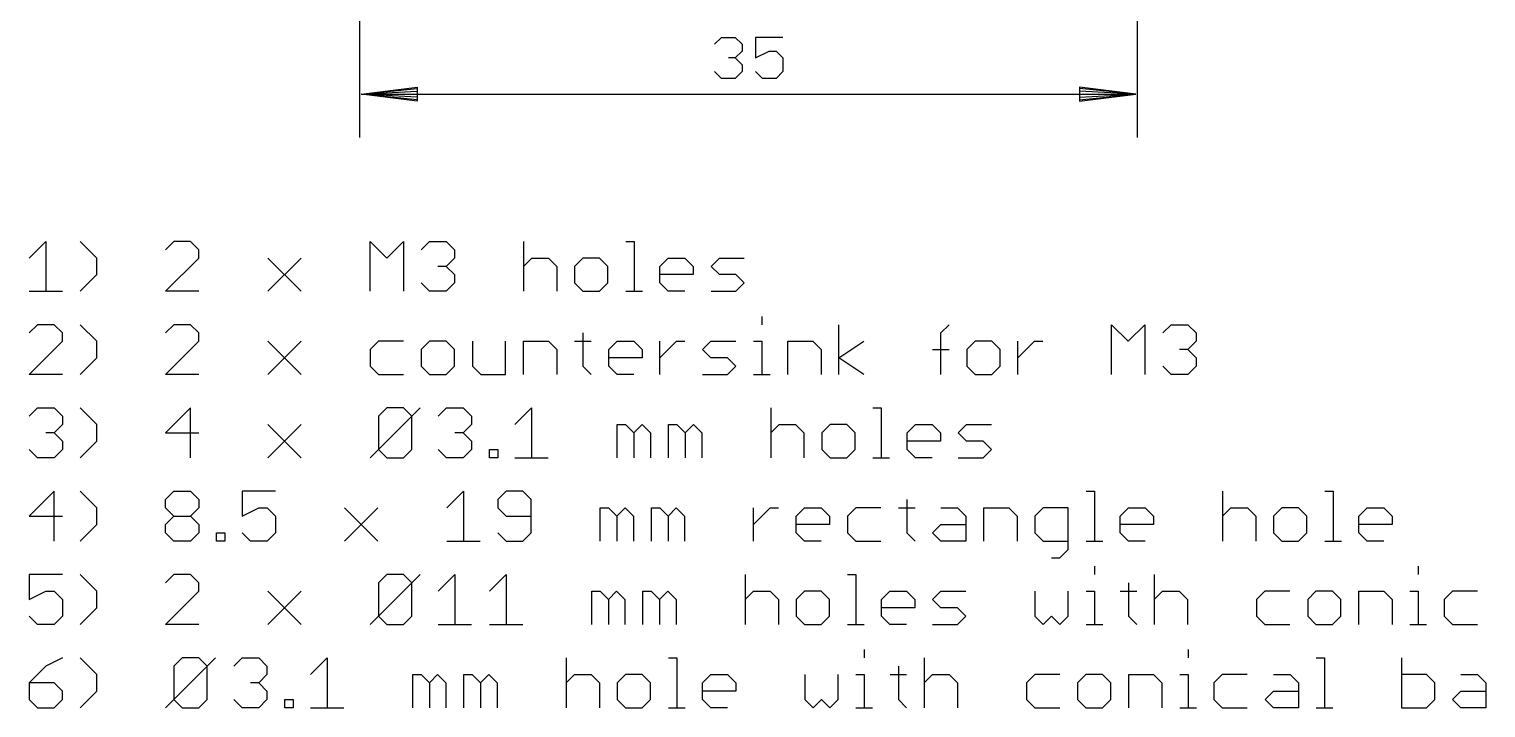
# Model space of a CAD drawing. Extents: x -17 to 135, y -36 to 126.
# Drawn here: x -14.9 to 50.7, y -36.1 to -5.6 of the extents above; entities that cross this region are included whole.
import ezdxf

# ---------------------------------------------------------------- set-up
doc = ezdxf.new("R2010")
doc.units = 0
doc.header["$MEASUREMENT"] = 0
doc.layers.add('114', color=253, linetype='CONTINUOUS', true_color=0xadadad)
doc.layers.add('47', color=140, linetype='CONTINUOUS', true_color=0x00bfff)

msp = doc.modelspace()

# ---------------------------------------------------------------- linework, layer by layer
at = {"layer": '114'}
for p, q in [((-14.873, -15.8744), (-14.1237, -15.1251)), ((-14.1237, -15.1251), (-14.1237, -17.373)), ((-11.8217, -15.8744), (-12.571, -15.1251)), ((-8.3598, -15.1251), (-8.7344, -15.4997)), ((-7.6105, -15.1251), (-8.3598, -15.1251)), ((-7.2358, -15.4997), (-7.6105, -15.1251)), ((-7.2358, -15.8744), (-7.2358, -15.4997)), ((0.4734, -17.373), (0.4734, -15.1251)), ((0.4734, -15.1251), (1.2227, -15.8744)), ((1.2227, -15.8744), (1.9721, -15.1251)), ((1.9721, -15.1251), (1.9721, -17.373)), ((2.7754, -15.4997), (3.1501, -15.1251)), ((3.1501, -15.1251), (3.8994, -15.1251)), ((3.8994, -15.1251), (4.274, -15.4997)), ((4.274, -15.4997), (4.274, -15.8744)), ((7.3793, -15.1251), (7.3793, -17.373)), ((11.9833, -15.1251), (12.3579, -15.1251)), ((12.3579, -15.1251), (12.3579, -17.373)), ((-11.8217, -16.6237), (-11.8217, -15.8744)), ((-8.7344, -17.373), (-7.2358, -15.8744)), ((-4.1305, -15.8744), (-2.6319, -17.373)), ((-4.1305, -17.373), (-2.6319, -15.8744)), ((3.8994, -16.249), (3.5247, -16.249)), ((4.274, -15.8744), (3.8994, -16.249)), ((3.8994, -16.249), (4.274, -16.6237)), ((7.3793, -16.249), (7.754, -15.8744)), ((7.754, -15.8744), (8.5033, -15.8744)), ((8.5033, -15.8744), (8.8779, -16.249)), ((8.8779, -16.249), (8.8779, -17.373)), ((10.056, -15.8744), (9.6813, -16.249)), ((9.6813, -16.249), (9.6813, -16.9983)), ((10.8053, -15.8744), (10.056, -15.8744)), ((11.1799, -16.249), (10.8053, -15.8744)), ((11.1799, -16.9983), (11.1799, -16.249)), ((13.5179, -16.249), (13.8926, -15.8744)), ((13.5179, -16.9983), (13.5179, -16.249)), ((13.8926, -15.8744), (14.6419, -15.8744)), ((14.6419, -15.8744), (15.0165, -16.249)), ((15.0165, -16.249), (15.0165, -16.6237)), ((15.8199, -16.249), (16.1945, -15.8744)), ((16.1945, -16.6237), (15.8199, -16.249)), ((16.1945, -15.8744), (17.3185, -15.8744)), ((-12.571, -17.373), (-11.8217, -16.6237)), ((3.1501, -17.373), (2.7754, -16.9983)), ((4.274, -16.9983), (3.8994, -17.373)), ((4.274, -16.6237), (4.274, -16.9983)), ((9.6813, -16.9983), (10.056, -17.373)), ((10.8053, -17.373), (11.1799, -16.9983)), ((15.0165, -16.6237), (13.5179, -16.6237)), ((13.8926, -17.373), (13.5179, -16.9983)), ((16.9438, -16.6237), (16.1945, -16.6237)), ((17.3185, -16.9983), (16.9438, -16.6237)), ((16.9438, -17.373), (17.3185, -16.9983)), ((-14.873, -17.373), (-13.3744, -17.373)), ((-7.2358, -17.373), (-8.7344, -17.373)), ((3.8994, -17.373), (3.1501, -17.373)), ((10.056, -17.373), (10.8053, -17.373)), ((11.9833, -17.373), (12.7326, -17.373)), ((14.6419, -17.373), (13.8926, -17.373)), ((15.8199, -17.373), (16.9438, -17.373)), ((-14.4983, -18.8751), (-14.873, -19.2497)), ((-13.749, -18.8751), (-14.4983, -18.8751)), ((-13.3744, -19.2497), (-13.749, -18.8751)), ((-11.8217, -19.6244), (-12.571, -18.8751)), ((-8.3598, -18.8751), (-8.7344, -19.2497)), ((-7.6105, -18.8751), (-8.3598, -18.8751)), ((-7.2358, -19.2497), (-7.6105, -18.8751)), ((18.1128, -18.5004), (18.1128, -18.8751)), ((21.5748, -21.123), (21.5748, -18.8751)), ((26.1697, -19.2497), (26.5444, -18.8751)), ((33.8519, -21.123), (33.8519, -18.8751)), ((33.8519, -18.8751), (34.6012, -19.6244)), ((34.6012, -19.6244), (35.3505, -18.8751)), ((35.3505, -18.8751), (35.3505, -21.123)), ((36.1539, -19.2497), (36.5286, -18.8751)), ((36.5286, -18.8751), (37.2779, -18.8751)), ((37.2779, -18.8751), (37.6525, -19.2497)), ((-14.873, -21.123), (-13.3744, -19.6244)), ((-13.3744, -19.6244), (-13.3744, -19.2497)), ((-11.8217, -20.3737), (-11.8217, -19.6244)), ((-8.7344, -21.123), (-7.2358, -19.6244)), ((-7.2358, -19.6244), (-7.2358, -19.2497)), ((-4.1305, -19.6244), (-2.6319, -21.123)), ((-4.1305, -21.123), (-2.6319, -19.6244)), ((0.8481, -19.6244), (0.4734, -19.999)), ((1.9721, -19.6244), (0.8481, -19.6244)), ((3.1501, -19.6244), (2.7754, -19.999)), ((3.8994, -19.6244), (3.1501, -19.6244)), ((4.274, -19.999), (3.8994, -19.6244)), ((5.0774, -19.6244), (5.0774, -20.7483)), ((6.576, -21.123), (6.576, -19.6244)), ((7.3793, -21.123), (7.3793, -19.6244)), ((7.3793, -19.6244), (8.5033, -19.6244)), ((8.5033, -19.6244), (8.8779, -19.999)), ((9.6813, -19.6244), (10.4306, -19.6244)), ((10.056, -19.2497), (10.056, -20.7483)), ((11.2159, -19.999), (11.5906, -19.6244)), ((11.5906, -19.6244), (12.3399, -19.6244)), ((12.3399, -19.6244), (12.7146, -19.999)), ((13.5179, -21.123), (13.5179, -19.6244)), ((13.5179, -20.3737), (14.2672, -19.6244)), ((14.2672, -19.6244), (14.6419, -19.6244)), ((15.4362, -19.999), (15.8109, -19.6244)), ((15.8109, -19.6244), (16.9348, -19.6244)), ((17.7382, -19.6244), (18.1128, -19.6244)), ((18.1128, -19.6244), (18.1128, -21.123)), ((19.2728, -21.123), (19.2728, -19.6244)), ((19.2728, -19.6244), (20.3968, -19.6244)), ((20.3968, -19.6244), (20.7714, -19.999)), ((21.5748, -20.3737), (22.6987, -19.6244)), ((26.1697, -21.123), (26.1697, -19.2497)), ((27.7044, -19.6244), (27.3297, -19.999)), ((28.4537, -19.6244), (27.7044, -19.6244)), ((28.8283, -19.999), (28.4537, -19.6244)), ((29.6317, -21.123), (29.6317, -19.6244)), ((29.6317, -20.3737), (30.381, -19.6244)), ((30.381, -19.6244), (30.7556, -19.6244)), ((37.6525, -19.6244), (37.2779, -19.999)), ((37.6525, -19.2497), (37.6525, -19.6244)), ((0.4734, -19.999), (0.4734, -20.7483)), ((2.7754, -19.999), (2.7754, -20.7483)), ((4.274, -20.7483), (4.274, -19.999)), ((8.8779, -19.999), (8.8779, -21.123)), ((11.2159, -20.7483), (11.2159, -19.999)), ((12.7146, -19.999), (12.7146, -20.3737)), ((15.8109, -20.3737), (15.4362, -19.999)), ((20.7714, -19.999), (20.7714, -21.123)), ((25.7951, -19.999), (26.5444, -19.999)), ((27.3297, -19.999), (27.3297, -20.7483)), ((28.8283, -20.7483), (28.8283, -19.999)), ((37.2779, -19.999), (36.9032, -19.999)), ((37.2779, -19.999), (37.6525, -20.3737)), ((-12.571, -21.123), (-11.8217, -20.3737)), ((0.4734, -20.7483), (0.8481, -21.123)), ((2.7754, -20.7483), (3.1501, -21.123)), ((3.8994, -21.123), (4.274, -20.7483)), ((5.0774, -20.7483), (5.452, -21.123)), ((10.056, -20.7483), (10.4306, -21.123)), ((12.7146, -20.3737), (11.2159, -20.3737)), ((11.5906, -21.123), (11.2159, -20.7483)), ((16.5602, -20.3737), (15.8109, -20.3737)), ((16.9348, -20.7483), (16.5602, -20.3737)), ((16.5602, -21.123), (16.9348, -20.7483)), ((22.6987, -21.123), (21.5748, -20.3737)), ((27.3297, -20.7483), (27.7044, -21.123)), ((28.4537, -21.123), (28.8283, -20.7483)), ((36.5286, -21.123), (36.1539, -20.7483)), ((37.6525, -20.7483), (37.2779, -21.123)), ((37.6525, -20.3737), (37.6525, -20.7483)), ((-13.3744, -21.123), (-14.873, -21.123)), ((-7.2358, -21.123), (-8.7344, -21.123)), ((0.8481, -21.123), (1.9721, -21.123)), ((3.1501, -21.123), (3.8994, -21.123)), ((5.452, -21.123), (6.576, -21.123)), ((12.3399, -21.123), (11.5906, -21.123)), ((15.4362, -21.123), (16.5602, -21.123)), ((17.7382, -21.123), (18.4875, -21.123)), ((27.7044, -21.123), (28.4537, -21.123)), ((37.2779, -21.123), (36.5286, -21.123)), ((-14.873, -22.9997), (-14.4983, -22.6251)), ((-14.4983, -22.6251), (-13.749, -22.6251)), ((-13.749, -22.6251), (-13.3744, -22.9997)), ((-11.8217, -23.3744), (-12.571, -22.6251)), ((-7.6105, -22.6251), (-8.7344, -23.749)), ((-7.6105, -24.873), (-7.6105, -22.6251)), ((0.4734, -24.873), (2.7214, -22.6251)), ((1.2227, -22.6251), (0.8481, -22.9997)), ((1.9721, -22.6251), (1.2227, -22.6251)), ((2.3467, -22.9997), (1.9721, -22.6251)), ((3.5427, -22.9997), (3.9174, -22.6251)), ((3.9174, -22.6251), (4.6667, -22.6251)), ((4.6667, -22.6251), (5.0413, -22.9997)), ((6.9957, -23.3744), (7.745, -22.6251)), ((7.745, -22.6251), (7.745, -24.873)), ((18.5055, -22.6251), (18.5055, -24.873)), ((23.1094, -22.6251), (23.4841, -22.6251)), ((23.4841, -22.6251), (23.4841, -24.873)), ((-13.3744, -23.3744), (-13.749, -23.749)), ((-13.3744, -22.9997), (-13.3744, -23.3744)), ((-11.8217, -24.1237), (-11.8217, -23.3744)), ((-4.1305, -23.3744), (-2.6319, -24.873)), ((-4.1305, -24.873), (-2.6319, -23.3744)), ((0.8481, -22.9997), (0.8481, -24.4983)), ((2.3467, -24.4983), (2.3467, -22.9997)), ((5.0413, -23.3744), (4.6667, -23.749)), ((5.0413, -22.9997), (5.0413, -23.3744)), ((11.5996, -24.873), (11.5996, -23.3744)), ((11.5996, -23.3744), (11.9743, -23.3744)), ((11.9743, -23.3744), (12.3489, -23.749)), ((12.3489, -23.749), (12.7236, -23.3744)), ((12.7236, -23.3744), (13.0982, -23.749)), ((13.9016, -24.873), (13.9016, -23.3744)), ((13.9016, -23.3744), (14.2762, -23.3744)), ((14.2762, -23.3744), (14.6509, -23.749)), ((14.6509, -23.749), (15.0255, -23.3744)), ((15.0255, -23.3744), (15.4002, -23.749)), ((18.5055, -23.749), (18.8802, -23.3744)), ((18.8802, -23.3744), (19.6295, -23.3744)), ((19.6295, -23.3744), (20.0041, -23.749)), ((21.1821, -23.3744), (20.8075, -23.749)), ((21.9314, -23.3744), (21.1821, -23.3744)), ((22.3061, -23.749), (21.9314, -23.3744)), ((24.6441, -23.749), (25.0187, -23.3744)), ((25.0187, -23.3744), (25.768, -23.3744)), ((25.768, -23.3744), (26.1427, -23.749)), ((26.946, -23.749), (27.3207, -23.3744)), ((27.3207, -23.3744), (28.4447, -23.3744)), ((-13.749, -23.749), (-14.1237, -23.749)), ((-13.749, -23.749), (-13.3744, -24.1237)), ((-13.3744, -24.1237), (-13.3744, -24.4983)), ((-12.571, -24.873), (-11.8217, -24.1237)), ((-8.7344, -23.749), (-7.2358, -23.749)), ((4.6667, -23.749), (4.292, -23.749)), ((4.6667, -23.749), (5.0413, -24.1237)), ((5.0413, -24.1237), (5.0413, -24.4983)), ((12.3489, -23.749), (12.3489, -24.873)), ((13.0982, -23.749), (13.0982, -24.873)), ((14.6509, -23.749), (14.6509, -24.873)), ((15.4002, -23.749), (15.4002, -24.873)), ((20.0041, -23.749), (20.0041, -24.873)), ((20.8075, -23.749), (20.8075, -24.4983)), ((22.3061, -24.4983), (22.3061, -23.749)), ((24.6441, -24.4983), (24.6441, -23.749)), ((26.1427, -24.1237), (24.6441, -24.1237)), ((26.1427, -23.749), (26.1427, -24.1237)), ((27.3207, -24.1237), (26.946, -23.749)), ((28.07, -24.1237), (27.3207, -24.1237)), ((28.4447, -24.4983), (28.07, -24.1237)), ((-14.4983, -24.873), (-14.873, -24.4983)), ((-13.749, -24.873), (-14.4983, -24.873)), ((-13.3744, -24.4983), (-13.749, -24.873)), ((0.8481, -24.4983), (1.2227, -24.873)), ((1.2227, -24.873), (1.9721, -24.873)), ((1.9721, -24.873), (2.3467, -24.4983)), ((3.9174, -24.873), (3.5427, -24.4983)), ((4.6667, -24.873), (3.9174, -24.873)), ((5.0413, -24.4983), (4.6667, -24.873)), ((5.8447, -24.873), (5.8447, -24.4983)), ((5.8447, -24.4983), (6.2193, -24.4983)), ((6.2193, -24.873), (5.8447, -24.873)), ((6.2193, -24.4983), (6.2193, -24.873)), ((6.9957, -24.873), (8.4943, -24.873)), ((20.8075, -24.4983), (21.1821, -24.873)), ((21.1821, -24.873), (21.9314, -24.873)), ((21.9314, -24.873), (22.3061, -24.4983)), ((23.1094, -24.873), (23.8587, -24.873)), ((25.0187, -24.873), (24.6441, -24.4983)), ((25.768, -24.873), (25.0187, -24.873)), ((26.946, -24.873), (28.07, -24.873)), ((28.07, -24.873), (28.4447, -24.4983)), ((-13.749, -26.3751), (-14.873, -27.499)), ((-13.749, -28.623), (-13.749, -26.3751)), ((-11.8217, -27.1244), (-12.571, -26.3751)), ((-8.7344, -26.7497), (-8.3598, -26.3751)), ((-8.7344, -27.1244), (-8.7344, -26.7497)), ((-8.3598, -26.3751), (-7.6105, -26.3751)), ((-7.6105, -26.3751), (-7.2358, -26.7497)), ((-7.2358, -26.7497), (-7.2358, -27.1244)), ((-3.7829, -26.3751), (-5.2815, -26.3751)), ((-5.2815, -26.3751), (-5.2815, -27.499)), ((3.9264, -27.1244), (4.6757, -26.3751)), ((4.6757, -26.3751), (4.6757, -28.623)), ((6.603, -26.3751), (6.2284, -26.7497)), ((6.2284, -26.7497), (6.2284, -27.1244)), ((7.3523, -26.3751), (6.603, -26.3751)), ((7.727, -26.7497), (7.3523, -26.3751)), ((7.727, -28.2483), (7.727, -26.7497)), ((24.6351, -26.7497), (24.6351, -28.2483)), ((32.701, -26.3751), (33.0756, -26.3751)), ((33.0756, -26.3751), (33.0756, -28.623)), ((38.8395, -26.3751), (38.8395, -28.623)), ((43.4435, -26.3751), (43.8181, -26.3751)), ((43.8181, -26.3751), (43.8181, -28.623)), ((-14.873, -27.499), (-13.3744, -27.499)), ((-11.8217, -27.8737), (-11.8217, -27.1244)), ((-8.3598, -27.499), (-8.7344, -27.1244)), ((-8.7344, -27.8737), (-8.3598, -27.499)), ((-8.3598, -27.499), (-7.6105, -27.499)), ((-7.2358, -27.1244), (-7.6105, -27.499)), ((-7.6105, -27.499), (-7.2358, -27.8737)), ((-5.2815, -27.499), (-4.5322, -27.1244)), ((-4.5322, -27.1244), (-4.1575, -27.1244)), ((-4.1575, -27.1244), (-3.7829, -27.499)), ((-3.7829, -27.499), (-3.7829, -28.2483)), ((-0.6775, -27.1244), (0.8211, -28.623)), ((-0.6775, -28.623), (0.8211, -27.1244)), ((6.2284, -27.1244), (6.603, -27.499)), ((6.603, -27.499), (7.727, -27.499)), ((10.8323, -28.623), (10.8323, -27.1244)), ((10.8323, -27.1244), (11.2069, -27.1244)), ((11.2069, -27.1244), (11.5816, -27.499)), ((11.5816, -27.499), (11.9562, -27.1244)), ((11.5816, -27.499), (11.5816, -28.623)), ((11.9562, -27.1244), (12.3309, -27.499)), ((12.3309, -27.499), (12.3309, -28.623)), ((13.1342, -28.623), (13.1342, -27.1244)), ((13.1342, -27.1244), (13.5089, -27.1244)), ((13.5089, -27.1244), (13.8836, -27.499)), ((13.8836, -27.499), (14.2582, -27.1244)), ((13.8836, -27.499), (13.8836, -28.623)), ((14.2582, -27.1244), (14.6329, -27.499)), ((14.6329, -27.499), (14.6329, -28.623)), ((17.7382, -28.623), (17.7382, -27.1244)), ((17.7382, -27.8737), (18.4875, -27.1244)), ((18.4875, -27.1244), (18.8621, -27.1244)), ((19.6565, -27.499), (20.0311, -27.1244)), ((19.6565, -28.2483), (19.6565, -27.499)), ((20.0311, -27.1244), (20.7804, -27.1244)), ((20.7804, -27.1244), (21.1551, -27.499)), ((21.1551, -27.499), (21.1551, -27.8737)), ((22.3331, -27.1244), (21.9584, -27.499)), ((21.9584, -27.499), (21.9584, -28.2483)), ((23.4571, -27.1244), (22.3331, -27.1244)), ((24.2604, -27.1244), (25.0097, -27.1244)), ((26.1697, -27.1244), (26.919, -27.1244)), ((26.919, -27.1244), (27.2937, -27.499)), ((27.2937, -27.499), (27.2937, -28.623)), ((28.097, -28.623), (28.097, -27.1244)), ((28.097, -27.1244), (29.221, -27.1244)), ((29.221, -27.1244), (29.5956, -27.499)), ((29.5956, -27.499), (29.5956, -28.623)), ((30.7736, -27.1244), (30.399, -27.499)), ((30.399, -27.499), (30.399, -28.2483)), ((31.8976, -27.1244), (30.7736, -27.1244)), ((31.8976, -28.9977), (31.8976, -27.1244)), ((34.2356, -27.499), (34.6103, -27.1244)), ((34.2356, -28.2483), (34.2356, -27.499)), ((34.6103, -27.1244), (35.3596, -27.1244)), ((35.3596, -27.1244), (35.7342, -27.499)), ((35.7342, -27.499), (35.7342, -27.8737)), ((38.8395, -27.499), (39.2142, -27.1244)), ((39.2142, -27.1244), (39.9635, -27.1244)), ((39.9635, -27.1244), (40.3381, -27.499)), ((40.3381, -27.499), (40.3381, -28.623)), ((41.5161, -27.1244), (41.1415, -27.499)), ((41.1415, -27.499), (41.1415, -28.2483)), ((42.2655, -27.1244), (41.5161, -27.1244)), ((42.6401, -27.499), (42.2655, -27.1244)), ((42.6401, -28.2483), (42.6401, -27.499)), ((44.9781, -27.499), (45.3528, -27.1244)), ((44.9781, -28.2483), (44.9781, -27.499)), ((45.3528, -27.1244), (46.1021, -27.1244)), ((46.1021, -27.1244), (46.4767, -27.499)), ((46.4767, -27.499), (46.4767, -27.8737)), ((-12.571, -28.623), (-11.8217, -27.8737)), ((-8.7344, -28.2483), (-8.7344, -27.8737)), ((-7.2358, -27.8737), (-7.2358, -28.2483)), ((21.1551, -27.8737), (19.6565, -27.8737)), ((25.7951, -28.2483), (26.1697, -27.8737)), ((26.1697, -27.8737), (27.2937, -27.8737)), ((35.7342, -27.8737), (34.2356, -27.8737)), ((46.4767, -27.8737), (44.9781, -27.8737)), ((-8.3598, -28.623), (-8.7344, -28.2483)), ((-7.6105, -28.623), (-8.3598, -28.623)), ((-7.2358, -28.2483), (-7.6105, -28.623)), ((-6.4325, -28.623), (-6.4325, -28.2483)), ((-6.4325, -28.2483), (-6.0578, -28.2483)), ((-6.0578, -28.623), (-6.4325, -28.623)), ((-6.0578, -28.2483), (-6.0578, -28.623)), ((-4.9068, -28.623), (-5.2815, -28.2483)), ((-4.1575, -28.623), (-4.9068, -28.623)), ((-3.7829, -28.2483), (-4.1575, -28.623)), ((3.9264, -28.623), (5.425, -28.623)), ((6.2284, -28.2483), (6.603, -28.623)), ((6.603, -28.623), (7.3523, -28.623)), ((7.3523, -28.623), (7.727, -28.2483)), ((20.0311, -28.623), (19.6565, -28.2483)), ((20.7804, -28.623), (20.0311, -28.623)), ((21.9584, -28.2483), (22.3331, -28.623)), ((22.3331, -28.623), (23.4571, -28.623)), ((24.6351, -28.2483), (25.0097, -28.623)), ((26.1697, -28.623), (25.7951, -28.2483)), ((27.2937, -28.623), (26.1697, -28.623)), ((30.399, -28.2483), (30.7736, -28.623)), ((30.7736, -28.623), (31.8976, -28.623)), ((32.701, -28.623), (33.4503, -28.623)), ((34.6103, -28.623), (34.2356, -28.2483)), ((35.3596, -28.623), (34.6103, -28.623)), ((41.1415, -28.2483), (41.5161, -28.623)), ((41.5161, -28.623), (42.2655, -28.623)), ((42.2655, -28.623), (42.6401, -28.2483)), ((43.4435, -28.623), (44.1928, -28.623)), ((45.3528, -28.623), (44.9781, -28.2483)), ((46.1021, -28.623), (45.3528, -28.623)), ((31.1483, -29.3723), (31.5229, -29.3723)), ((31.5229, -29.3723), (31.8976, -28.9977)), ((-13.3744, -30.1251), (-14.873, -30.1251)), ((-14.873, -30.1251), (-14.873, -31.249)), ((-11.8217, -30.8744), (-12.571, -30.1251)), ((-8.3598, -30.1251), (-8.7344, -30.4997)), ((-7.6105, -30.1251), (-8.3598, -30.1251)), ((-7.2358, -30.4997), (-7.6105, -30.1251)), ((0.4734, -32.373), (2.7214, -30.1251)), ((1.2227, -30.1251), (0.8481, -30.4997)), ((1.9721, -30.1251), (1.2227, -30.1251)), ((2.3467, -30.4997), (1.9721, -30.1251)), ((3.5427, -30.8744), (4.292, -30.1251)), ((4.292, -30.1251), (4.292, -32.373)), ((5.8447, -30.8744), (6.594, -30.1251)), ((6.594, -30.1251), (6.594, -32.373)), ((17.3545, -30.1251), (17.3545, -32.373)), ((21.9585, -30.1251), (22.3331, -30.1251)), ((22.3331, -30.1251), (22.3331, -32.373)), ((33.0756, -29.7504), (33.0756, -30.1251)), ((35.7702, -30.1251), (35.7702, -32.373)), ((47.6547, -29.7504), (47.6547, -30.1251)), ((-7.2358, -30.8744), (-7.2358, -30.4997)), ((0.8481, -30.4997), (0.8481, -31.9983)), ((2.3467, -31.9983), (2.3467, -30.4997)), ((34.6103, -30.4997), (34.6103, -31.9983)), ((-14.873, -31.249), (-14.1237, -30.8744)), ((-14.1237, -30.8744), (-13.749, -30.8744)), ((-13.749, -30.8744), (-13.3744, -31.249)), ((-13.3744, -31.249), (-13.3744, -31.9983)), ((-11.8217, -31.6237), (-11.8217, -30.8744)), ((-8.7344, -32.373), (-7.2358, -30.8744)), ((-4.1305, -30.8744), (-2.6319, -32.373)), ((-4.1305, -32.373), (-2.6319, -30.8744)), ((10.4486, -32.373), (10.4486, -30.8744)), ((10.4486, -30.8744), (10.8233, -30.8744)), ((10.8233, -30.8744), (11.1979, -31.249)), ((11.1979, -31.249), (11.5726, -30.8744)), ((11.1979, -31.249), (11.1979, -32.373)), ((11.5726, -30.8744), (11.9472, -31.249)), ((11.9472, -31.249), (11.9472, -32.373)), ((12.7506, -32.373), (12.7506, -30.8744)), ((12.7506, -30.8744), (13.1252, -30.8744)), ((13.1252, -30.8744), (13.4999, -31.249)), ((13.4999, -31.249), (13.8745, -30.8744)), ((13.4999, -31.249), (13.4999, -32.373)), ((13.8745, -30.8744), (14.2492, -31.249)), ((14.2492, -31.249), (14.2492, -32.373)), ((17.3545, -31.249), (17.7292, -30.8744)), ((17.7292, -30.8744), (18.4785, -30.8744)), ((18.4785, -30.8744), (18.8531, -31.249)), ((18.8531, -31.249), (18.8531, -32.373)), ((20.0311, -30.8744), (19.6565, -31.249)), ((19.6565, -31.249), (19.6565, -31.9983)), ((20.7804, -30.8744), (20.0311, -30.8744)), ((21.1551, -31.249), (20.7804, -30.8744)), ((21.1551, -31.9983), (21.1551, -31.249)), ((23.4931, -31.249), (23.8677, -30.8744)), ((23.4931, -31.9983), (23.4931, -31.249)), ((23.8677, -30.8744), (24.6171, -30.8744)), ((24.6171, -30.8744), (24.9917, -31.249)), ((24.9917, -31.249), (24.9917, -31.6237)), ((25.7951, -31.249), (26.1697, -30.8744)), ((26.1697, -31.6237), (25.7951, -31.249)), ((26.1697, -30.8744), (27.2937, -30.8744)), ((30.399, -30.8744), (30.399, -31.9983)), ((31.8976, -31.9983), (31.8976, -30.8744)), ((32.701, -30.8744), (33.0756, -30.8744)), ((33.0756, -30.8744), (33.0756, -32.373)), ((34.2356, -30.8744), (34.9849, -30.8744)), ((35.7702, -31.249), (36.1449, -30.8744)), ((36.1449, -30.8744), (36.8942, -30.8744)), ((36.8942, -30.8744), (37.2689, -31.249)), ((37.2689, -31.249), (37.2689, -32.373)), ((40.7488, -30.8744), (40.3742, -31.249)), ((40.3742, -31.249), (40.3742, -31.9983)), ((41.8728, -30.8744), (40.7488, -30.8744)), ((43.0508, -30.8744), (42.6761, -31.249)), ((42.6761, -31.249), (42.6761, -31.9983)), ((43.8001, -30.8744), (43.0508, -30.8744)), ((44.1748, -31.249), (43.8001, -30.8744)), ((44.1748, -31.9983), (44.1748, -31.249)), ((44.9781, -32.373), (44.9781, -30.8744)), ((44.9781, -30.8744), (46.1021, -30.8744)), ((46.1021, -30.8744), (46.4767, -31.249)), ((46.4767, -31.249), (46.4767, -32.373)), ((47.2801, -30.8744), (47.6547, -30.8744)), ((47.6547, -30.8744), (47.6547, -32.373)), ((49.1894, -30.8744), (48.8147, -31.249)), ((48.8147, -31.249), (48.8147, -31.9983)), ((50.3133, -30.8744), (49.1894, -30.8744)), ((-14.4983, -32.373), (-14.873, -31.9983)), ((-13.3744, -31.9983), (-13.749, -32.373)), ((-12.571, -32.373), (-11.8217, -31.6237)), ((0.8481, -31.9983), (1.2227, -32.373)), ((1.9721, -32.373), (2.3467, -31.9983)), ((19.6565, -31.9983), (20.0311, -32.373)), ((20.7804, -32.373), (21.1551, -31.9983)), ((24.9917, -31.6237), (23.4931, -31.6237)), ((23.8677, -32.373), (23.4931, -31.9983)), ((26.919, -31.6237), (26.1697, -31.6237)), ((27.2937, -31.9983), (26.919, -31.6237)), ((26.919, -32.373), (27.2937, -31.9983)), ((30.399, -31.9983), (30.7736, -32.373)), ((30.7736, -32.373), (31.1483, -31.9983)), ((31.1483, -31.9983), (31.523, -32.373)), ((31.523, -32.373), (31.8976, -31.9983)), ((34.6103, -31.9983), (34.9849, -32.373)), ((40.3742, -31.9983), (40.7488, -32.373)), ((42.6761, -31.9983), (43.0508, -32.373)), ((43.8001, -32.373), (44.1748, -31.9983)), ((48.8147, -31.9983), (49.1894, -32.373)), ((-13.749, -32.373), (-14.4983, -32.373)), ((-7.2358, -32.373), (-8.7344, -32.373)), ((1.2227, -32.373), (1.9721, -32.373)), ((3.5427, -32.373), (5.0413, -32.373)), ((5.8447, -32.373), (7.3433, -32.373)), ((20.0311, -32.373), (20.7804, -32.373)), ((21.9585, -32.373), (22.7078, -32.373)), ((24.6171, -32.373), (23.8677, -32.373)), ((25.7951, -32.373), (26.919, -32.373)), ((32.701, -32.373), (33.4503, -32.373)), ((40.7488, -32.373), (41.8728, -32.373)), ((43.0508, -32.373), (43.8001, -32.373)), ((47.2801, -32.373), (48.0294, -32.373)), ((49.1894, -32.373), (50.3133, -32.373)), ((-13.3744, -33.8751), (-14.1237, -34.2497)), ((-11.8217, -34.6244), (-12.571, -33.8751)), ((-8.7344, -36.123), (-6.4865, -33.8751)), ((-7.9851, -33.8751), (-8.3598, -34.2497)), ((-7.2358, -33.8751), (-7.9851, -33.8751)), ((-6.8612, -34.2497), (-7.2358, -33.8751)), ((-5.6651, -34.2497), (-5.2905, -33.8751)), ((-5.2905, -33.8751), (-4.5412, -33.8751)), ((-4.5412, -33.8751), (-4.1665, -34.2497)), ((-2.2122, -34.6244), (-1.4629, -33.8751)), ((-1.4629, -33.8751), (-1.4629, -36.123)), ((9.2976, -33.8751), (9.2976, -36.123)), ((13.9016, -33.8751), (14.2762, -33.8751)), ((14.2762, -33.8751), (14.2762, -36.123)), ((22.7168, -33.5004), (22.7168, -33.8751)), ((25.4114, -33.8751), (25.4114, -36.123)), ((37.2959, -33.5004), (37.2959, -33.8751)), ((43.0598, -33.8751), (43.4345, -33.8751)), ((43.4345, -33.8751), (43.4345, -36.123)), ((46.8964, -33.8751), (46.8964, -36.123)), ((-14.1237, -34.2497), (-14.873, -34.999)), ((-11.8217, -35.3737), (-11.8217, -34.6244)), ((-8.3598, -34.2497), (-8.3598, -35.7483)), ((-6.8612, -35.7483), (-6.8612, -34.2497)), ((-4.1665, -34.6244), (-4.5412, -34.999)), ((-4.1665, -34.2497), (-4.1665, -34.6244)), ((2.3917, -36.123), (2.3917, -34.6244)), ((2.3917, -34.6244), (2.7664, -34.6244)), ((2.7664, -34.6244), (3.141, -34.999)), ((3.141, -34.999), (3.5157, -34.6244)), ((3.5157, -34.6244), (3.8904, -34.999)), ((4.6937, -36.123), (4.6937, -34.6244)), ((4.6937, -34.6244), (5.0684, -34.6244)), ((5.0684, -34.6244), (5.443, -34.999)), ((5.443, -34.999), (5.8177, -34.6244)), ((5.8177, -34.6244), (6.1923, -34.999)), ((9.2976, -34.999), (9.6723, -34.6244)), ((9.6723, -34.6244), (10.4216, -34.6244)), ((10.4216, -34.6244), (10.7963, -34.999)), ((11.9743, -34.6244), (11.5996, -34.999)), ((12.7236, -34.6244), (11.9743, -34.6244)), ((13.0982, -34.999), (12.7236, -34.6244)), ((15.4362, -34.999), (15.8109, -34.6244)), ((15.8109, -34.6244), (16.5602, -34.6244)), ((16.5602, -34.6244), (16.9348, -34.999)), ((20.0401, -34.6244), (20.0401, -35.7483)), ((21.5388, -35.7483), (21.5388, -34.6244)), ((22.3421, -34.6244), (22.7168, -34.6244)), ((22.7168, -34.6244), (22.7168, -36.123)), ((23.8768, -34.6244), (24.6261, -34.6244)), ((24.2514, -34.2497), (24.2514, -35.7483)), ((25.4114, -34.999), (25.786, -34.6244)), ((25.786, -34.6244), (26.5354, -34.6244)), ((26.5354, -34.6244), (26.91, -34.999)), ((30.39, -34.6244), (30.0153, -34.999)), ((31.5139, -34.6244), (30.39, -34.6244)), ((32.6919, -34.6244), (32.3173, -34.999)), ((33.4413, -34.6244), (32.6919, -34.6244)), ((33.8159, -34.999), (33.4413, -34.6244)), ((34.6193, -36.123), (34.6193, -34.6244)), ((34.6193, -34.6244), (35.7432, -34.6244)), ((35.7432, -34.6244), (36.1179, -34.999)), ((36.9212, -34.6244), (37.2959, -34.6244)), ((37.2959, -34.6244), (37.2959, -36.123)), ((38.8305, -34.6244), (38.4559, -34.999)), ((39.9545, -34.6244), (38.8305, -34.6244)), ((41.1325, -34.6244), (41.8818, -34.6244)), ((41.8818, -34.6244), (42.2564, -34.999)), ((48.0204, -34.6244), (46.8964, -34.6244)), ((48.395, -34.999), (48.0204, -34.6244)), ((49.573, -34.6244), (50.3223, -34.6244)), ((50.3223, -34.6244), (50.697, -34.999)), ((-14.873, -34.999), (-14.873, -35.7483)), ((-13.749, -34.999), (-14.873, -34.999)), ((-13.3744, -35.3737), (-13.749, -34.999)), ((-13.3744, -35.7483), (-13.3744, -35.3737)), ((-12.571, -36.123), (-11.8217, -35.3737)), ((-4.5412, -34.999), (-4.9158, -34.999)), ((-4.5412, -34.999), (-4.1665, -35.3737)), ((-4.1665, -35.3737), (-4.1665, -35.7483)), ((3.141, -34.999), (3.141, -36.123)), ((3.8904, -34.999), (3.8904, -36.123)), ((5.443, -34.999), (5.443, -36.123)), ((6.1923, -34.999), (6.1923, -36.123)), ((10.7963, -34.999), (10.7963, -36.123)), ((11.5996, -34.999), (11.5996, -35.7483)), ((13.0982, -35.7483), (13.0982, -34.999)), ((15.4362, -35.7483), (15.4362, -34.999)), ((16.9348, -35.3737), (15.4362, -35.3737)), ((16.9348, -34.999), (16.9348, -35.3737)), ((26.91, -34.999), (26.91, -36.123)), ((30.0153, -34.999), (30.0153, -35.7483)), ((32.3173, -34.999), (32.3173, -35.7483)), ((33.8159, -35.7483), (33.8159, -34.999)), ((36.1179, -34.999), (36.1179, -36.123)), ((38.4559, -34.999), (38.4559, -35.7483)), ((40.7578, -35.7483), (41.1325, -35.3737)), ((41.1325, -35.3737), (42.2564, -35.3737)), ((42.2564, -34.999), (42.2564, -36.123)), ((48.395, -35.7483), (48.395, -34.999)), ((49.1984, -35.7483), (49.573, -35.3737)), ((49.573, -35.3737), (50.697, -35.3737)), ((50.697, -34.999), (50.697, -36.123)), ((-14.873, -35.7483), (-14.4983, -36.123)), ((-13.749, -36.123), (-13.3744, -35.7483)), ((-8.3598, -35.7483), (-7.9851, -36.123)), ((-7.2358, -36.123), (-6.8612, -35.7483)), ((-5.2905, -36.123), (-5.6651, -35.7483)), ((-4.1665, -35.7483), (-4.5412, -36.123)), ((-3.3632, -36.123), (-3.3632, -35.7483)), ((-3.3632, -35.7483), (-2.9885, -35.7483)), ((-2.9885, -35.7483), (-2.9885, -36.123)), ((11.5996, -35.7483), (11.9743, -36.123)), ((12.7236, -36.123), (13.0982, -35.7483)), ((15.8109, -36.123), (15.4362, -35.7483)), ((20.0401, -35.7483), (20.4148, -36.123)), ((20.4148, -36.123), (20.7895, -35.7483)), ((20.7895, -35.7483), (21.1641, -36.123)), ((21.1641, -36.123), (21.5388, -35.7483)), ((24.2514, -35.7483), (24.6261, -36.123)), ((30.0153, -35.7483), (30.39, -36.123)), ((32.3173, -35.7483), (32.6919, -36.123)), ((33.4413, -36.123), (33.8159, -35.7483)), ((38.4559, -35.7483), (38.8305, -36.123)), ((41.1325, -36.123), (40.7578, -35.7483)), ((48.0204, -36.123), (48.395, -35.7483)), ((49.573, -36.123), (49.1984, -35.7483)), ((-14.4983, -36.123), (-13.749, -36.123)), ((-7.9851, -36.123), (-7.2358, -36.123)), ((-4.5412, -36.123), (-5.2905, -36.123)), ((-2.9885, -36.123), (-3.3632, -36.123)), ((-2.2122, -36.123), (-0.7136, -36.123)), ((11.9743, -36.123), (12.7236, -36.123)), ((13.9016, -36.123), (14.6509, -36.123)), ((16.5602, -36.123), (15.8109, -36.123)), ((22.3421, -36.123), (23.0914, -36.123)), ((30.39, -36.123), (31.5139, -36.123)), ((32.6919, -36.123), (33.4413, -36.123)), ((36.9212, -36.123), (37.6705, -36.123)), ((38.8305, -36.123), (39.9545, -36.123)), ((42.2564, -36.123), (41.1325, -36.123)), ((43.0598, -36.123), (43.8091, -36.123)), ((46.8964, -36.123), (48.0204, -36.123)), ((50.697, -36.123), (49.573, -36.123))]:
    msp.add_line(p, q, dxfattribs=at)
at = {"layer": '47'}
for p, q in [((0, 0), (0, -10.45)), ((35, 0), (35, -10.45)), ((15.9829, -6.2528), (16.2911, -5.9446)), ((16.2911, -5.9446), (16.9075, -5.9446)), ((16.9075, -5.9446), (17.2157, -6.2528)), ((17.2157, -6.2528), (17.2157, -6.561)), ((19.0573, -5.9446), (17.8245, -5.9446)), ((17.8245, -5.9446), (17.8245, -6.8692)), ((16.9075, -6.8692), (16.5993, -6.8692)), ((17.2157, -6.561), (16.9075, -6.8692)), ((16.9075, -6.8692), (17.2157, -7.1774)), ((17.2157, -7.1774), (17.2157, -7.4856)), ((17.8245, -6.8692), (18.4409, -6.561)), ((18.4409, -6.561), (18.7491, -6.561)), ((18.7491, -6.561), (19.0573, -6.8692)), ((19.0573, -6.8692), (19.0573, -7.4856)), ((16.2911, -7.7938), (15.9829, -7.4856)), ((16.9075, -7.7938), (16.2911, -7.7938)), ((17.2157, -7.4856), (16.9075, -7.7938)), ((18.1327, -7.7938), (17.8245, -7.4856)), ((18.7491, -7.7938), (18.1327, -7.7938)), ((19.0573, -7.4856), (18.7491, -7.7938)), ((0.065, -8.5), (2.6, -8.1808)), ((0.065, -8.5), (2.6, -8.24)), ((0.065, -8.5), (2.6, -8.37)), ((0.065, -8.5), (34.935, -8.5)), ((2.6, -8.8192), (0.065, -8.5)), ((2.6, -8.63), (0.065, -8.5)), ((2.6, -8.76), (0.065, -8.5)), ((2.6, -8.1808), (2.6, -8.8192)), ((34.935, -8.5), (32.4, -8.1808)), ((32.4, -8.1808), (32.4, -8.8192)), ((34.935, -8.5), (32.4, -8.24)), ((34.935, -8.5), (32.4, -8.37)), ((32.4, -8.8192), (34.935, -8.5)), ((32.4, -8.63), (34.935, -8.5)), ((32.4, -8.76), (34.935, -8.5))]:
    msp.add_line(p, q, dxfattribs=at)

doc.saveas('drawing.dxf')
